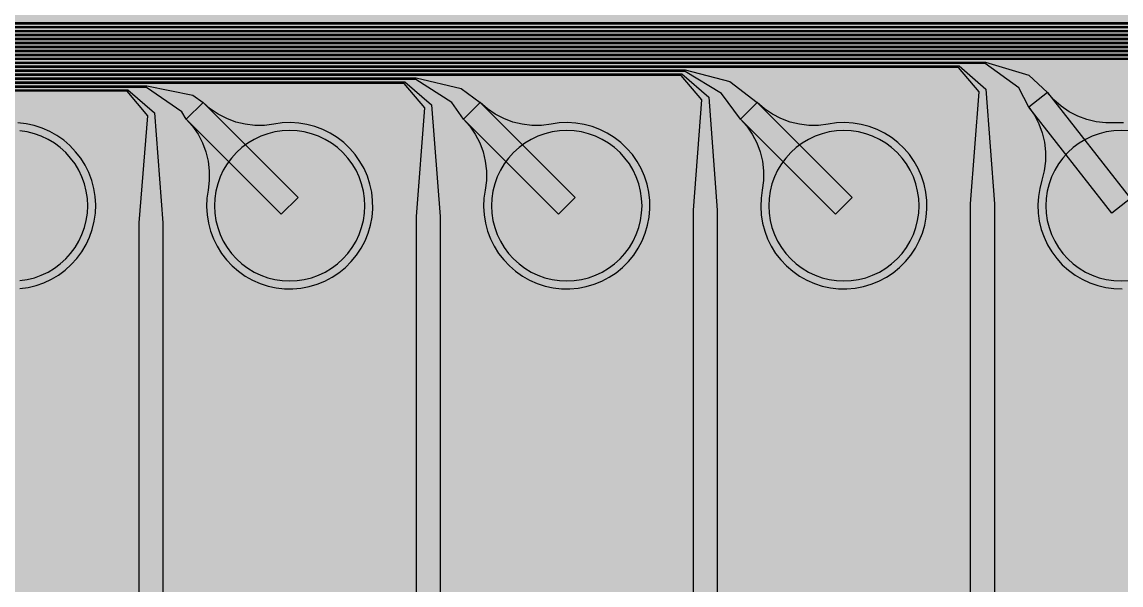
# Model space of a CAD drawing. Header units: metres. Extents: x -7220 to 10980, y -29667 to 1833.
# Drawn here: x -3995 to -2607, y -21631 to -20920 of the extents above; entities that cross this region are included whole.
import ezdxf

# ---------------------------------------------------------------- set-up
doc = ezdxf.new("R2010")
doc.units = ezdxf.units.M
for name, color, linetype in [('Metal1', 4, 'CONTINUOUS'), ('Polyimide', 7, 'CONTINUOUS'), ('Polyimide_Negative', 5, 'CONTINUOUS')]:
    doc.layers.add(name, color=color, linetype=linetype)

msp = doc.modelspace()

# ---------------------------------------------------------------- hatches: boundary and pattern name
at = {"layer": 'Polyimide'}
msp.add_hatch(color=7, dxfattribs=at).paths.add_polyline_path([(4099.4, -13861.6), (4142.6, -14152.8), (4214.2, -14438.4), (4313.4, -14715.5), (4439.2, -14981.7), (4590.6, -15234.2), (4766, -15470.7), (4963.7, -15688.8), (5181.8, -15886.5), (5418.3, -16061.9), (5670.8, -16213.3), (5936.9, -16339.1), (6214.1, -16438.3), (6499.7, -16509.9), (6790.9, -16553.1), (7085, -16567.5), (9980.4, -16567.5), (10058.8, -16571.4), (10136.4, -16582.9), (10212.6, -16601.9), (10286.5, -16628.4), (10357.5, -16662), (10424.8, -16702.3), (10487.9, -16749.1), (10546.1, -16801.8), (10598.8, -16860), (10645.6, -16923), (10685.9, -16990.4), (10719.5, -17061.4), (10745.9, -17135.3), (10765, -17211.4), (10776.5, -17289.1), (10780.4, -17367.5), (10780.4, -21957.3), (10741.6, -22012.9), (10706, -22070.6), (10673.6, -22130.1), (10644.5, -22191.4), (10618.9, -22254.2), (10596.8, -22318.2), (10578.3, -22383.5), (10563.4, -22449.6), (10552.2, -22516.5), (10544.7, -22583.8), (10541, -22651.5), (10541, -22719.3), (10544.7, -22787), (10552.2, -22854.4), (10563.4, -22921.2), (10578.3, -22987.4), (10596.8, -23052.6), (10618.9, -23116.7), (10644.5, -23179.5), (10673.6, -23240.7), (10706, -23300.3), (10741.6, -23357.9), (10780.4, -23413.5), (10780.4, -28667.5), (10776.5, -28745.9), (10765, -28823.6), (10745.9, -28899.7), (10719.5, -28973.6), (10685.9, -29044.6), (10645.6, -29112), (10598.8, -29175), (10546.1, -29233.2), (10487.9, -29285.9), (10424.8, -29332.7), (10357.5, -29373), (10286.5, -29406.6), (10212.6, -29433.1), (10136.4, -29452.1), (10058.8, -29463.6), (9980.4, -29467.5), (-6219.6, -29467.5), (-6298, -29463.6), (-6375.7, -29452.1), (-6451.9, -29433.1), (-6525.8, -29406.6), (-6596.7, -29373), (-6664.1, -29332.7), (-6727.1, -29285.9), (-6785.3, -29233.2), (-6838, -29175), (-6884.8, -29112), (-6925.2, -29044.6), (-6958.7, -28973.6), (-6985.2, -28899.7), (-7004.3, -28823.6), (-7015.8, -28745.9), (-7019.6, -28667.5), (-7019.6, -23426.3), (-6979.4, -23370.1), (-6942.3, -23311.6), (-6908.7, -23251.2), (-6878.5, -23189), (-6851.8, -23125.1), (-6828.8, -23059.9), (-6809.5, -22993.4), (-6794, -22926), (-6782.4, -22857.8), (-6774.6, -22789.1), (-6770.7, -22720), (-6770.7, -22650.8), (-6774.6, -22581.8), (-6782.4, -22513), (-6794, -22444.8), (-6809.5, -22377.4), (-6828.8, -22311), (-6851.8, -22245.7), (-6878.5, -22181.9), (-6908.7, -22119.7), (-6942.3, -22059.2), (-6979.4, -22000.8), (-7019.6, -21944.5), (-7019.6, -17367.5), (-7015.8, -17289.1), (-7004.3, -17211.4), (-6985.2, -17135.3), (-6958.7, -17061.4), (-6925.2, -16990.4), (-6884.8, -16923), (-6838, -16860), (-6785.3, -16801.8), (-6727.1, -16749.1), (-6664.1, -16702.3), (-6596.7, -16662), (-6525.8, -16628.4), (-6451.9, -16601.9), (-6375.7, -16582.9), (-6298, -16571.4), (-6219.6, -16567.5), (-3314, -16567.5), (-3019.9, -16553.1), (-2728.7, -16509.9), (-2443.1, -16438.3), (-2165.9, -16339.1), (-1899.8, -16213.3), (-1647.3, -16061.9), (-1410.8, -15886.5), (-1192.7, -15688.8), (-995, -15470.7), (-819.6, -15234.2), (-668.2, -14981.7), (-542.4, -14715.5), (-443.2, -14438.4), (-371.6, -14152.8), (-328.4, -13861.6), (-314, -13567.5), (-314, -13373.5), (-317.5, -13328.1), (-327.7, -13283.8), (-344.6, -13241.5), (-367.6, -13202.3), (-396.4, -13167), (-430.1, -13136.5), (-468, -13111.4), (-509.3, -13092.3), (-509.3, -13092.3), (-578.2, -13061.3), (-642.2, -13021.2), (-700.3, -12973), (-751.3, -12917.3), (-794.4, -12855.3), (-828.7, -12788.1), (-853.7, -12716.8), (-868.9, -12642.8), (-874, -12567.5), (-868.9, -12492.2), (-853.7, -12418.2), (-828.7, -12346.9), (-794.4, -12279.7), (-751.3, -12217.7), (-700.3, -12162), (-642.2, -12113.8), (-578.2, -12073.7), (-509.3, -12042.7), (-509.3, -12042.7), (-468, -12023.6), (-430.1, -11998.5), (-396.4, -11968), (-367.6, -11932.7), (-344.6, -11893.5), (-327.7, -11851.2), (-317.5, -11806.9), (-314, -11761.5), (-314, -11074.3), (-317.5, -11028.9), (-327.7, -10984.6), (-344.6, -10942.4), (-367.6, -10903.1), (-396.4, -10867.8), (-430.1, -10837.3), (-468, -10812.2), (-509.3, -10793.2), (-509.3, -10793.2), (-578.2, -10762.1), (-642.2, -10722.1), (-700.3, -10673.8), (-751.3, -10618.1), (-794.4, -10556.1), (-828.7, -10488.9), (-853.7, -10417.6), (-868.9, -10343.7), (-874, -10268.3), (-868.9, -10193), (-853.7, -10119), (-828.7, -10047.8), (-794.4, -9980.5), (-751.3, -9918.5), (-700.3, -9862.9), (-642.2, -9814.6), (-578.2, -9774.6), (-509.3, -9743.5), (-509.3, -9743.5), (-468, -9724.5), (-430.1, -9699.4), (-396.4, -9668.8), (-367.6, -9633.5), (-344.6, -9594.3), (-327.7, -9552), (-317.5, -9507.7), (-314, -9462.4), (-314, -8775.1), (-317.5, -8729.8), (-327.7, -8685.5), (-344.6, -8643.2), (-367.6, -8604), (-396.4, -8568.7), (-430.1, -8538.1), (-468, -8513), (-509.3, -8494), (-509.3, -8494), (-578.2, -8462.9), (-642.2, -8422.9), (-700.3, -8374.6), (-751.3, -8319), (-794.4, -8257), (-828.7, -8189.7), (-853.7, -8118.5), (-868.9, -8044.5), (-874, -7969.2), (-868.9, -7893.8), (-853.7, -7819.9), (-828.7, -7748.6), (-794.4, -7681.4), (-751.3, -7619.4), (-700.3, -7563.7), (-642.2, -7515.4), (-578.2, -7475.4), (-509.3, -7444.3), (-509.3, -7444.3), (-468, -7425.3), (-430.1, -7400.2), (-396.4, -7369.7), (-367.6, -7334.4), (-344.6, -7295.1), (-327.7, -7252.9), (-317.5, -7208.6), (-314, -7163.2), (-314, -6476), (-317.5, -6430.6), (-327.7, -6386.3), (-344.6, -6344), (-367.6, -6304.8), (-396.4, -6269.5), (-430.1, -6239), (-468, -6213.9), (-509.3, -6194.8), (-509.3, -6194.8), (-578.2, -6163.8), (-642.2, -6123.7), (-700.3, -6075.5), (-751.3, -6019.8), (-794.4, -5957.8), (-828.7, -5890.6), (-853.7, -5819.3), (-868.9, -5745.3), (-874, -5670), (-868.9, -5594.7), (-853.7, -5520.7), (-828.7, -5449.4), (-794.4, -5382.2), (-751.3, -5320.2), (-700.3, -5264.5), (-642.2, -5216.3), (-578.2, -5176.2), (-509.3, -5145.2), (-509.3, -5145.2), (-468, -5126.1), (-430.1, -5101), (-396.4, -5070.5), (-367.6, -5035.2), (-344.6, -4996), (-327.7, -4953.7), (-317.5, -4909.4), (-314, -4864), (-314, 380), (-314, 1532.5), (-269, 1532.5), (-268.8, 1525.6), (-268.1, 1518.8), (-267, 1512), (-265.4, 1505.3), (-263.4, 1498.7), (-261, 1492.3), (-258.2, 1486.1), (-254.9, 1480), (-251.3, 1474.2), (-247.3, 1468.6), (-242.9, 1463.3), (-238.2, 1458.3), (-233.2, 1453.6), (-227.9, 1449.2), (-222.3, 1445.2), (-216.5, 1441.6), (-210.4, 1438.3), (-204.2, 1435.5), (-197.8, 1433.1), (-191.2, 1431.1), (-184.5, 1429.5), (-177.7, 1428.4), (-170.9, 1427.7), (-164, 1427.5), (-157.1, 1427.7), (-150.3, 1428.4), (-143.5, 1429.5), (-136.8, 1431.1), (-130.2, 1433.1), (-123.8, 1435.5), (-117.6, 1438.3), (-111.5, 1441.6), (-105.7, 1445.2), (-100.1, 1449.2), (-94.8, 1453.6), (-89.8, 1458.3), (-85.1, 1463.3), (-80.7, 1468.6), (-76.7, 1474.2), (-73.1, 1480), (-69.8, 1486.1), (-67, 1492.3), (-64.6, 1498.7), (-62.6, 1505.3), (-61, 1512), (-59.9, 1518.8), (-59.2, 1525.6), (-59, 1532.5), (1786, 1532.5), (3835, 1532.5), (3835.2, 1539), (3835.9, 1545.6), (3836.9, 1552), (3838.4, 1558.4), (3840.3, 1564.6), (3842.6, 1570.8), (3845.3, 1576.7), (3848.4, 1582.5), (3851.9, 1588.1), (3855.7, 1593.4), (3859.8, 1598.4), (3864.3, 1603.2), (3869.1, 1607.7), (3874.1, 1611.8), (3879.4, 1615.6), (3885, 1619.1), (3890.8, 1622.2), (3896.7, 1624.9), (3902.9, 1627.2), (3909.1, 1629.1), (3915.5, 1630.6), (3921.9, 1631.6), (3928.5, 1632.3), (3935, 1632.5), (3941.5, 1632.3), (3948.1, 1631.6), (3954.5, 1630.6), (3960.9, 1629.1), (3967.1, 1627.2), (3973.3, 1624.9), (3979.2, 1622.2), (3985, 1619.1), (3990.6, 1615.6), (3995.9, 1611.8), (4000.9, 1607.7), (4005.7, 1603.2), (4010.2, 1598.4), (4014.3, 1593.4), (4018.1, 1588.1), (4021.6, 1582.5), (4024.7, 1576.7), (4027.4, 1570.8), (4029.7, 1564.6), (4031.6, 1558.4), (4033.1, 1552), (4034.1, 1545.6), (4034.8, 1539), (4035, 1532.5), (4085, 1532.5), (4085, 380), (4085, 330), (4085, -4864), (4088.5, -4909.4), (4098.7, -4953.7), (4115.6, -4996), (4138.6, -5035.2), (4167.4, -5070.5), (4201.1, -5101), (4239, -5126.1), (4280.3, -5145.2), (4280.3, -5145.2), (4349.2, -5176.2), (4413.2, -5216.3), (4471.3, -5264.5), (4522.3, -5320.2), (4565.4, -5382.2), (4599.7, -5449.4), (4624.7, -5520.7), (4639.9, -5594.7), (4645, -5670), (4639.9, -5745.3), (4624.7, -5819.3), (4599.7, -5890.6), (4565.4, -5957.8), (4522.3, -6019.8), (4471.3, -6075.5), (4413.2, -6123.7), (4349.2, -6163.8), (4280.3, -6194.8), (4239, -6213.9), (4201.1, -6239), (4167.4, -6269.5), (4138.6, -6304.8), (4115.6, -6344), (4098.7, -6386.3), (4088.5, -6430.6), (4085, -6476), (4085, -13567.5), (4099.4, -13861.6)])

# ---------------------------------------------------------------- linework, layer by layer
at = {"layer": 'Metal1'}
for points in [[(1048.9, -18191.7), (1048.9, -22187.9), (1018.3, -22218.5), (-5827.5, -22218.5), (-5858.1, -22187.9), (-5858.1, -20951.6), (-5827.5, -20921), (-1028.1, -20921), (-977.7, -20942.4), (-933, -21000), (-844.3, -21144.7), (-869.9, -21160.3), (-958.6, -21015.6), (-987.7, -20952.8), (-1028.6, -20923), (-5826.7, -20923), (-5856.1, -20952.4), (-5856.1, -22187.1), (-5826.7, -22216.5), (1017.5, -22216.5), (1046.9, -22187.1), (1046.9, -18191.7)], [(1043.9, -18191.7), (1043.9, -22182.9), (1013.3, -22213.5), (-5822.5, -22213.5), (-5853.1, -22182.9), (-5853.1, -20956.6), (-5822.5, -20926), (-1061.7, -20926), (-1028.1, -20955.3), (-1017.1, -21110.2), (-1017.1, -21892.5), (-1047.1, -21892.5), (-1047.1, -21110.2), (-1036.2, -20958.7), (-1062.5, -20928), (-5821.7, -20928), (-5851.1, -20957.4), (-5851.1, -22182.1), (-5821.7, -22211.5), (1012.5, -22211.5), (1041.9, -22182.1), (1041.9, -18191.7)], [(1038.9, -18191.7), (1038.9, -22177.9), (1008.3, -22208.5), (-5817.5, -22208.5), (-5848.1, -22177.9), (-5848.1, -20961.6), (-5817.5, -20931), (-1378.1, -20931), (-1326.9, -20951.7), (-1286, -21001.5), (-1194.5, -21144.4), (-1219.8, -21160.6), (-1311.3, -21017.7), (-1337.4, -20962.9), (-1378.6, -20933), (-5816.7, -20933), (-5846.1, -20962.4), (-5846.1, -22177.1), (-5816.7, -22206.5), (1007.5, -22206.5), (1036.9, -22177.1), (1036.9, -18191.7)], [(1033.9, -18191.7), (1033.9, -22172.9), (1003.3, -22203.5), (-5812.5, -22203.5), (-5843.1, -22172.9), (-5843.1, -20966.6), (-5812.5, -20936), (-1411.7, -20936), (-1378.1, -20965.3), (-1367.1, -21118.2), (-1367.1, -21892.5), (-1397.1, -21892.5), (-1397.1, -21118.2), (-1386.2, -20968.7), (-1412.5, -20938), (-5811.7, -20938), (-5841.1, -20967.4), (-5841.1, -22172.1), (-5811.7, -22201.5), (1002.5, -22201.5), (1031.9, -22172.1), (1031.9, -18191.7)], [(1028.9, -18191.7), (1028.9, -22167.9), (998.3, -22198.5), (-5807.5, -22198.5), (-5838.1, -22167.9), (-5838.1, -20971.6), (-5807.5, -20941), (-1728.1, -20941), (-1676.1, -20960.8), (-1639.2, -21003.2), (-1544.7, -21144.1), (-1569.6, -21160.9), (-1664.1, -21019.9), (-1687.1, -20973), (-1728.6, -20943), (-5806.7, -20943), (-5836.1, -20972.4), (-5836.1, -22167.1), (-5806.7, -22196.5), (997.5, -22196.5), (1026.9, -22167.1), (1026.9, -18191.7)], [(1023.9, -18191.7), (1023.9, -22162.9), (993.3, -22193.5), (-5802.5, -22193.5), (-5833.1, -22162.9), (-5833.1, -20976.6), (-5802.5, -20946), (-1761.7, -20946), (-1728, -20975.3), (-1717.1, -21126.2), (-1717.1, -21892.5), (-1747.1, -21892.5), (-1747.1, -21126.2), (-1736.2, -20978.7), (-1762.5, -20948), (-5801.7, -20948), (-5831.1, -20977.4), (-5831.1, -22162.1), (-5801.7, -22191.5), (992.5, -22191.5), (1021.9, -22162.1), (1021.9, -18191.7)], [(1018.9, -18191.7), (1018.9, -22157.9), (988.3, -22188.5), (-5797.5, -22188.5), (-5828.1, -22157.9), (-5828.1, -20981.6), (-5797.5, -20951), (-2078.1, -20951), (-2025.3, -20969.9), (-1992.6, -21005.1), (-1894.9, -21143.9), (-1919.4, -21161.1), (-2017.1, -21022.4), (-2036.9, -20983.2), (-2078.6, -20953), (-5796.7, -20953), (-5826.1, -20982.4), (-5826.1, -22157.1), (-5796.7, -22186.5), (987.5, -22186.5), (1016.9, -22157.1), (1016.9, -18191.7)], [(1013.9, -18191.7), (1013.9, -22152.9), (983.3, -22183.5), (-5792.5, -22183.5), (-5823.1, -22152.9), (-5823.1, -20986.6), (-5792.5, -20956), (-2111.7, -20956), (-2078, -20985.3), (-2067.1, -21134.2), (-2067.1, -21892.5), (-2097.1, -21892.5), (-2097.1, -21134.2), (-2086.3, -20988.7), (-2112.5, -20958), (-5791.7, -20958), (-5821.1, -20987.4), (-5821.1, -22152.1), (-5791.7, -22181.5), (982.5, -22181.5), (1011.9, -22152.1), (1011.9, -18191.7)], [(1008.9, -18191.7), (1008.9, -22147.9), (978.3, -22178.5), (-5787.5, -22178.5), (-5818.1, -22147.9), (-5818.1, -20991.6), (-5787.5, -20961), (-2428.1, -20961), (-2374.4, -20978.8), (-2346.1, -21007.2), (-2245.1, -21143.6), (-2269.2, -21161.4), (-2370.2, -21025.1), (-2386.6, -20993.4), (-2428.6, -20963), (-5786.7, -20963), (-5816.1, -20992.4), (-5816.1, -22147.1), (-5786.7, -22176.5), (977.5, -22176.5), (1006.9, -22147.1), (1006.9, -18191.7)], [(1003.9, -18191.7), (1003.9, -22142.9), (973.3, -22173.5), (-5782.5, -22173.5), (-5813.1, -22142.9), (-5813.1, -20996.6), (-5782.5, -20966), (-2461.7, -20966), (-2428, -20995.3), (-2417.1, -21142.2), (-2417.1, -21892.5), (-2447.1, -21892.5), (-2447.1, -21142.2), (-2436.3, -20998.7), (-2462.5, -20968), (-5781.7, -20968), (-5811.1, -20997.4), (-5811.1, -22142.1), (-5781.7, -22171.5), (972.5, -22171.5), (1001.9, -22142.1), (1001.9, -18191.7)], [(998.9, -18191.7), (998.9, -22137.9), (968.3, -22168.5), (-5777.5, -22168.5), (-5808.1, -22137.9), (-5808.1, -21001.6), (-5777.5, -20971), (-2778.1, -20971), (-2723.4, -20987.6), (-2699.9, -21009.6), (-2595.3, -21143.3), (-2618.9, -21161.7), (-2723.5, -21028.1), (-2736.3, -21003.6), (-2778.6, -20973), (-5776.7, -20973), (-5806.1, -21002.4), (-5806.1, -22137.1), (-5776.7, -22166.5), (967.5, -22166.5), (996.9, -22137.1), (996.9, -18191.7)], [(993.9, -18191.7), (993.9, -22132.9), (963.3, -22163.5), (-5772.5, -22163.5), (-5803.1, -22132.9), (-5803.1, -21006.6), (-5772.5, -20976), (-2811.7, -20976), (-2777.9, -21005.3), (-2767.1, -21150.2), (-2767.1, -21892.5), (-2797.1, -21892.5), (-2797.1, -21150.2), (-2786.3, -21008.7), (-2812.5, -20978), (-5771.7, -20978), (-5801.1, -21007.4), (-5801.1, -22132.1), (-5771.7, -22161.5), (962.5, -22161.5), (991.9, -22132.1), (991.9, -18191.7)], [(988.9, -18191.7), (988.9, -22127.9), (958.3, -22158.5), (-5767.5, -22158.5), (-5798.1, -22127.9), (-5798.1, -21011.6), (-5767.5, -20981), (-3157.4, -20981), (-3101.3, -20995.6), (-3066.5, -21021.9), (-2946.5, -21141.9), (-2967.7, -21163.1), (-3087.7, -21043.1), (-3111.5, -21010.9), (-3157.8, -20983), (-5766.7, -20983), (-5796.1, -21012.4), (-5796.1, -22127.1), (-5766.7, -22156.5), (957.5, -22156.5), (986.9, -22127.1), (986.9, -18191.7)], [(983.9, -18191.7), (983.9, -22122.9), (953.3, -22153.5), (-5762.5, -22153.5), (-5793.1, -22122.9), (-5793.1, -21016.6), (-5762.5, -20986), (-3161.7, -20986), (-3127.9, -21015.2), (-3117.1, -21158.2), (-3117.1, -21892.5), (-3147.1, -21892.5), (-3147.1, -21158.2), (-3136.4, -21018.8), (-3162.5, -20988), (-5761.7, -20988), (-5791.1, -21017.4), (-5791.1, -22122.1), (-5761.7, -22151.5), (952.5, -22151.5), (981.9, -22122.1), (981.9, -18191.7)], [(978.9, -18191.7), (978.9, -22117.9), (948.3, -22148.5), (-5757.5, -22148.5), (-5788.1, -22117.9), (-5788.1, -21021.6), (-5757.5, -20991), (-3497.4, -20991), (-3440.5, -21004.4), (-3416.5, -21021.9), (-3296.5, -21141.9), (-3317.7, -21163.1), (-3437.7, -21043.1), (-3452.3, -21022), (-3497.8, -20993), (-5756.7, -20993), (-5786.1, -21022.4), (-5786.1, -22117.1), (-5756.7, -22146.5), (947.5, -22146.5), (976.9, -22117.1), (976.9, -18191.7)], [(973.9, -18191.7), (973.9, -22112.9), (943.3, -22143.5), (-5752.5, -22143.5), (-5783.1, -22112.9), (-5783.1, -21026.6), (-5752.5, -20996), (-3511.7, -20996), (-3477.9, -21025.2), (-3467.1, -21166.2), (-3467.1, -21892.5), (-3497.1, -21892.5), (-3497.1, -21166.2), (-3486.4, -21028.8), (-3512.5, -20998), (-5751.7, -20998), (-5781.1, -21027.4), (-5781.1, -22112.1), (-5751.7, -22141.5), (942.5, -22141.5), (971.9, -22112.1), (971.9, -18191.7)], [(968.9, -18191.7), (968.9, -22107.9), (938.3, -22138.5), (-5747.5, -22138.5), (-5778.1, -22107.9), (-5778.1, -21031.6), (-5747.5, -21001), (-3837.4, -21001), (-3779.4, -21012.8), (-3766.5, -21021.9), (-3646.5, -21141.9), (-3667.7, -21163.1), (-3787.7, -21043.1), (-3793.4, -21033.7), (-3837.8, -21003), (-5746.7, -21003), (-5776.1, -21032.4), (-5776.1, -22107.1), (-5746.7, -22136.5), (937.5, -22136.5), (966.9, -22107.1), (966.9, -18191.7)], [(963.9, -18191.7), (963.9, -22102.9), (933.3, -22133.5), (-5742.5, -22133.5), (-5773.1, -22102.9), (-5773.1, -21036.6), (-5742.5, -21006), (-3861.7, -21006), (-3827.8, -21035.2), (-3817.1, -21174.2), (-3817.1, -21892.5), (-3847.1, -21892.5), (-3847.1, -21174.2), (-3836.4, -21038.8), (-3862.5, -21008), (-5741.7, -21008), (-5771.1, -21037.4), (-5771.1, -22102.1), (-5741.7, -22131.5), (932.5, -22131.5), (961.9, -22102.1), (961.9, -18191.7)], [(-2603.8, -21047.6), (-2614.3, -21047.7), (-2626.5, -21047.8), (-2638.6, -21046.4), (-2650.4, -21043.6), (-2661.8, -21039.3), (-2672.6, -21033.7), (-2682.7, -21026.8), (-2691.8, -21018.7), (-2699.9, -21009.6), (-2723.5, -21028.1), (-2723.5, -21028.1), (-2716.6, -21038.1), (-2711, -21048.9), (-2706.7, -21060.3), (-2703.8, -21072.2), (-2702.4, -21084.3), (-2702.5, -21096.4), (-2704.1, -21108.5), (-2707.1, -21120.3), (-2709.8, -21130.5), (-2711.5, -21140.8), (-2712.1, -21151.3), (-2711.7, -21161.7), (-2710.3, -21172.1), (-2707.8, -21182.3), (-2704.3, -21192.2), (-2699.9, -21201.7), (-2694.5, -21210.7), (-2688.3, -21219.1), (-2681.3, -21226.9), (-2673.5, -21233.9), (-2665, -21240.1), (-2656, -21245.4), (-2646.5, -21249.8), (-2636.6, -21253.3), (-2626.4, -21255.7), (-2616, -21257.1), (-2605.6, -21257.5)], [(-3997.9, -21257.1), (-3987.5, -21255.7), (-3977.4, -21253.2), (-3967.5, -21249.7), (-3958, -21245.3), (-3949, -21240), (-3940.6, -21233.8), (-3932.9, -21226.7), (-3925.9, -21219), (-3919.7, -21210.6), (-3914.3, -21201.6), (-3909.9, -21192.1), (-3906.4, -21182.3), (-3904, -21172.1), (-3902.5, -21161.7), (-3902.1, -21151.3), (-3902.8, -21140.9), (-3904.4, -21130.5), (-3907.1, -21120.4), (-3910.8, -21110.7), (-3915.5, -21101.3), (-3921, -21092.4), (-3927.4, -21084.2), (-3934.6, -21076.6), (-3942.5, -21069.7), (-3951.1, -21063.7), (-3960.2, -21058.6), (-3969.7, -21054.4), (-3979.7, -21051.1), (-3989.9, -21048.9), (-4000.3, -21047.7)]]:
    msp.add_lwpolyline(points, dxfattribs=at)
for points in [[(-3787.7, -21043.1), (-3779.7, -21052.2), (-3772.8, -21062.3), (-3767.1, -21073.1), (-3762.8, -21084.5), (-3760, -21096.3), (-3758.6, -21108.4), (-3758.7, -21120.6), (-3760.2, -21132.7), (-3761.7, -21143.1), (-3762.1, -21153.5), (-3761.5, -21164), (-3759.8, -21174.3), (-3757.1, -21184.5), (-3753.5, -21194.3), (-3748.8, -21203.7), (-3743.3, -21212.6), (-3736.8, -21220.8), (-3729.6, -21228.4), (-3721.7, -21235.3), (-3713.1, -21241.3), (-3704, -21246.5), (-3694.4, -21250.7), (-3684.4, -21253.9), (-3674.2, -21256.1), (-3663.8, -21257.3), (-3653.3, -21257.4), (-3642.8, -21256.5), (-3632.5, -21254.6), (-3622.5, -21251.6), (-3612.8, -21247.7), (-3603.5, -21242.8), (-3594.8, -21237), (-3586.7, -21230.4), (-3579.3, -21222.9), (-3572.6, -21214.8), (-3566.8, -21206.1), (-3561.9, -21196.8), (-3558, -21187.1), (-3555, -21177.1), (-3553.1, -21166.8), (-3552.2, -21156.3), (-3552.3, -21145.9), (-3553.5, -21135.4), (-3555.7, -21125.2), (-3559, -21115.2), (-3563.2, -21105.6), (-3568.3, -21096.5), (-3574.3, -21087.9), (-3581.2, -21080), (-3588.8, -21072.8), (-3597.1, -21066.4), (-3606, -21060.8), (-3615.3, -21056.2), (-3625.2, -21052.5), (-3635.3, -21049.8), (-3645.6, -21048.1), (-3656.1, -21047.5), (-3666.6, -21047.9), (-3676.9, -21049.4), (-3689, -21051), (-3701.2, -21051), (-3713.3, -21049.6), (-3725.1, -21046.8), (-3736.6, -21042.5), (-3747.4, -21036.9), (-3757.4, -21030), (-3766.5, -21021.9), (-3787.7, -21043.1)], [(-3437.7, -21043.1), (-3429.7, -21052.2), (-3422.8, -21062.3), (-3417.1, -21073.1), (-3412.8, -21084.5), (-3410, -21096.3), (-3408.6, -21108.4), (-3408.7, -21120.6), (-3410.2, -21132.7), (-3411.7, -21143.1), (-3412.1, -21153.5), (-3411.5, -21164), (-3409.8, -21174.3), (-3407.1, -21184.5), (-3403.5, -21194.3), (-3398.8, -21203.7), (-3393.3, -21212.6), (-3386.8, -21220.8), (-3379.6, -21228.4), (-3371.7, -21235.3), (-3363.1, -21241.3), (-3354, -21246.5), (-3344.4, -21250.7), (-3334.4, -21253.9), (-3324.2, -21256.1), (-3313.8, -21257.3), (-3303.3, -21257.4), (-3292.8, -21256.5), (-3282.5, -21254.6), (-3272.5, -21251.6), (-3262.8, -21247.7), (-3253.5, -21242.8), (-3244.8, -21237), (-3236.7, -21230.4), (-3229.3, -21222.9), (-3222.6, -21214.8), (-3216.8, -21206.1), (-3211.9, -21196.8), (-3208, -21187.1), (-3205, -21177.1), (-3203.1, -21166.8), (-3202.2, -21156.3), (-3202.3, -21145.9), (-3203.5, -21135.4), (-3205.7, -21125.2), (-3209, -21115.2), (-3213.2, -21105.6), (-3218.3, -21096.5), (-3224.3, -21087.9), (-3231.2, -21080), (-3238.8, -21072.8), (-3247.1, -21066.4), (-3256, -21060.8), (-3265.3, -21056.2), (-3275.2, -21052.5), (-3285.3, -21049.8), (-3295.6, -21048.1), (-3306.1, -21047.5), (-3316.6, -21047.9), (-3326.9, -21049.4), (-3339, -21051), (-3351.2, -21051), (-3363.3, -21049.6), (-3375.1, -21046.8), (-3386.6, -21042.5), (-3397.4, -21036.9), (-3407.4, -21030), (-3416.5, -21021.9), (-3437.7, -21043.1)], [(-3087.7, -21043.1), (-3079.7, -21052.2), (-3072.8, -21062.3), (-3067.1, -21073.1), (-3062.8, -21084.5), (-3060, -21096.3), (-3058.6, -21108.4), (-3058.7, -21120.6), (-3060.2, -21132.7), (-3061.7, -21143.1), (-3062.1, -21153.5), (-3061.5, -21164), (-3059.8, -21174.3), (-3057.1, -21184.5), (-3053.5, -21194.3), (-3048.8, -21203.7), (-3043.3, -21212.6), (-3036.8, -21220.8), (-3029.6, -21228.4), (-3021.7, -21235.3), (-3013.1, -21241.3), (-3004, -21246.5), (-2994.4, -21250.7), (-2984.4, -21253.9), (-2974.2, -21256.1), (-2963.8, -21257.3), (-2953.3, -21257.4), (-2942.8, -21256.5), (-2932.5, -21254.6), (-2922.5, -21251.6), (-2912.8, -21247.7), (-2903.5, -21242.8), (-2894.8, -21237), (-2886.7, -21230.4), (-2879.3, -21222.9), (-2872.6, -21214.8), (-2866.8, -21206.1), (-2861.9, -21196.8), (-2858, -21187.1), (-2855, -21177.1), (-2853.1, -21166.8), (-2852.2, -21156.3), (-2852.3, -21145.9), (-2853.5, -21135.4), (-2855.7, -21125.2), (-2859, -21115.2), (-2863.2, -21105.6), (-2868.3, -21096.5), (-2874.3, -21087.9), (-2881.2, -21080), (-2888.8, -21072.8), (-2897.1, -21066.4), (-2906, -21060.8), (-2915.3, -21056.2), (-2925.2, -21052.5), (-2935.3, -21049.8), (-2945.6, -21048.1), (-2956.1, -21047.5), (-2966.6, -21047.9), (-2976.9, -21049.4), (-2989, -21051), (-3001.2, -21051), (-3013.3, -21049.6), (-3025.1, -21046.8), (-3036.6, -21042.5), (-3047.4, -21036.9), (-3057.4, -21030), (-3066.5, -21021.9), (-3087.7, -21043.1)]]:
    msp.add_lwpolyline(points, close=True, dxfattribs=at)
at = {"layer": 'Polyimide_Negative'}
for points in [[(-3997.8, -21247), (-3988.6, -21245.7), (-3979.5, -21243.4), (-3970.8, -21240.3), (-3962.3, -21236.3), (-3954.3, -21231.5), (-3946.9, -21225.9), (-3939.9, -21219.7), (-3933.7, -21212.8), (-3928.1, -21205.3), (-3923.3, -21197.3), (-3919.4, -21188.9), (-3916.2, -21180.1), (-3914, -21171), (-3912.6, -21161.8), (-3912.1, -21152.5), (-3912.1, -21152.5), (-3912.6, -21143.2), (-3914, -21134), (-3916.2, -21124.9), (-3919.4, -21116.1), (-3923.3, -21107.7), (-3928.1, -21099.7), (-3933.7, -21092.2), (-3939.9, -21085.3), (-3946.9, -21079.1), (-3954.3, -21073.5), (-3962.3, -21068.7), (-3970.8, -21064.7), (-3979.5, -21061.6), (-3988.6, -21059.3), (-3997.8, -21058)], [(-2597.8, -21058), (-2607.1, -21057.5), (-2616.4, -21058), (-2625.7, -21059.3), (-2634.7, -21061.6), (-2643.5, -21064.7), (-2651.9, -21068.7), (-2659.9, -21073.5), (-2667.4, -21079.1), (-2674.3, -21085.3), (-2680.6, -21092.2), (-2686.1, -21099.7), (-2690.9, -21107.7), (-2694.9, -21116.1), (-2698, -21124.9), (-2700.3, -21134), (-2701.7, -21143.2), (-2702.1, -21152.5), (-2701.7, -21161.8), (-2700.3, -21171), (-2698, -21180.1), (-2694.9, -21188.9), (-2690.9, -21197.3), (-2686.1, -21205.3), (-2680.6, -21212.8), (-2674.3, -21219.7), (-2667.4, -21225.9), (-2659.9, -21231.5), (-2651.9, -21236.3), (-2643.5, -21240.3), (-2634.7, -21243.4), (-2625.7, -21245.7), (-2616.4, -21247), (-2607.1, -21247.5), (-2597.8, -21247)]]:
    msp.add_lwpolyline(points, dxfattribs=at)
for points in [[(-3562.1, -21152.5), (-3562.6, -21143.2), (-3564, -21134), (-3566.2, -21124.9), (-3569.4, -21116.1), (-3573.3, -21107.7), (-3578.1, -21099.7), (-3583.7, -21092.2), (-3589.9, -21085.3), (-3596.9, -21079.1), (-3604.3, -21073.5), (-3612.3, -21068.7), (-3620.8, -21064.7), (-3629.5, -21061.6), (-3638.6, -21059.3), (-3647.8, -21058), (-3657.1, -21057.5), (-3666.4, -21058), (-3675.7, -21059.3), (-3684.7, -21061.6), (-3693.5, -21064.7), (-3701.9, -21068.7), (-3709.9, -21073.5), (-3717.4, -21079.1), (-3724.3, -21085.3), (-3730.6, -21092.2), (-3736.1, -21099.7), (-3740.9, -21107.7), (-3744.9, -21116.1), (-3748, -21124.9), (-3750.3, -21134), (-3751.7, -21143.2), (-3752.1, -21152.5), (-3751.7, -21161.8), (-3750.3, -21171), (-3748, -21180.1), (-3744.9, -21188.9), (-3740.9, -21197.3), (-3736.1, -21205.3), (-3730.6, -21212.8), (-3724.3, -21219.7), (-3717.4, -21225.9), (-3709.9, -21231.5), (-3701.9, -21236.3), (-3693.5, -21240.3), (-3684.7, -21243.4), (-3675.7, -21245.7), (-3666.4, -21247), (-3657.1, -21247.5), (-3647.8, -21247), (-3638.6, -21245.7), (-3629.5, -21243.4), (-3620.8, -21240.3), (-3612.3, -21236.3), (-3604.3, -21231.5), (-3596.9, -21225.9), (-3589.9, -21219.7), (-3583.7, -21212.8), (-3578.1, -21205.3), (-3573.3, -21197.3), (-3569.4, -21188.9), (-3566.2, -21180.1), (-3564, -21171), (-3562.6, -21161.8), (-3562.1, -21152.5)], [(-3212.1, -21152.5), (-3212.6, -21143.2), (-3214, -21134), (-3216.2, -21124.9), (-3219.4, -21116.1), (-3223.3, -21107.7), (-3228.1, -21099.7), (-3233.7, -21092.2), (-3239.9, -21085.3), (-3246.9, -21079.1), (-3254.3, -21073.5), (-3262.3, -21068.7), (-3270.8, -21064.7), (-3279.5, -21061.6), (-3288.6, -21059.3), (-3297.8, -21058), (-3307.1, -21057.5), (-3316.4, -21058), (-3325.7, -21059.3), (-3334.7, -21061.6), (-3343.5, -21064.7), (-3351.9, -21068.7), (-3359.9, -21073.5), (-3367.4, -21079.1), (-3374.3, -21085.3), (-3380.6, -21092.2), (-3386.1, -21099.7), (-3390.9, -21107.7), (-3394.9, -21116.1), (-3398, -21124.9), (-3400.3, -21134), (-3401.7, -21143.2), (-3402.1, -21152.5), (-3401.7, -21161.8), (-3400.3, -21171), (-3398, -21180.1), (-3394.9, -21188.9), (-3390.9, -21197.3), (-3386.1, -21205.3), (-3380.6, -21212.8), (-3374.3, -21219.7), (-3367.4, -21225.9), (-3359.9, -21231.5), (-3351.9, -21236.3), (-3343.5, -21240.3), (-3334.7, -21243.4), (-3325.7, -21245.7), (-3316.4, -21247), (-3307.1, -21247.5), (-3297.8, -21247), (-3288.6, -21245.7), (-3279.5, -21243.4), (-3270.8, -21240.3), (-3262.3, -21236.3), (-3254.3, -21231.5), (-3246.9, -21225.9), (-3239.9, -21219.7), (-3233.7, -21212.8), (-3228.1, -21205.3), (-3223.3, -21197.3), (-3219.4, -21188.9), (-3216.2, -21180.1), (-3214, -21171), (-3212.6, -21161.8), (-3212.1, -21152.5)], [(-2862.1, -21152.5), (-2862.6, -21143.2), (-2864, -21134), (-2866.2, -21124.9), (-2869.4, -21116.1), (-2873.3, -21107.7), (-2878.1, -21099.7), (-2883.7, -21092.2), (-2889.9, -21085.3), (-2896.9, -21079.1), (-2904.3, -21073.5), (-2912.3, -21068.7), (-2920.8, -21064.7), (-2929.5, -21061.6), (-2938.6, -21059.3), (-2947.8, -21058), (-2957.1, -21057.5), (-2966.4, -21058), (-2975.7, -21059.3), (-2984.7, -21061.6), (-2993.5, -21064.7), (-3001.9, -21068.7), (-3009.9, -21073.5), (-3017.4, -21079.1), (-3024.3, -21085.3), (-3030.6, -21092.2), (-3036.1, -21099.7), (-3040.9, -21107.7), (-3044.9, -21116.1), (-3048, -21124.9), (-3050.3, -21134), (-3051.7, -21143.2), (-3052.1, -21152.5), (-3051.7, -21161.8), (-3050.3, -21171), (-3048, -21180.1), (-3044.9, -21188.9), (-3040.9, -21197.3), (-3036.1, -21205.3), (-3030.6, -21212.8), (-3024.3, -21219.7), (-3017.4, -21225.9), (-3009.9, -21231.5), (-3001.9, -21236.3), (-2993.5, -21240.3), (-2984.7, -21243.4), (-2975.7, -21245.7), (-2966.4, -21247), (-2957.1, -21247.5), (-2947.8, -21247), (-2938.6, -21245.7), (-2929.5, -21243.4), (-2920.8, -21240.3), (-2912.3, -21236.3), (-2904.3, -21231.5), (-2896.9, -21225.9), (-2889.9, -21219.7), (-2883.7, -21212.8), (-2878.1, -21205.3), (-2873.3, -21197.3), (-2869.4, -21188.9), (-2866.2, -21180.1), (-2864, -21171), (-2862.6, -21161.8), (-2862.1, -21152.5)]]:
    msp.add_lwpolyline(points, close=True, dxfattribs=at)

doc.saveas('drawing.dxf')
